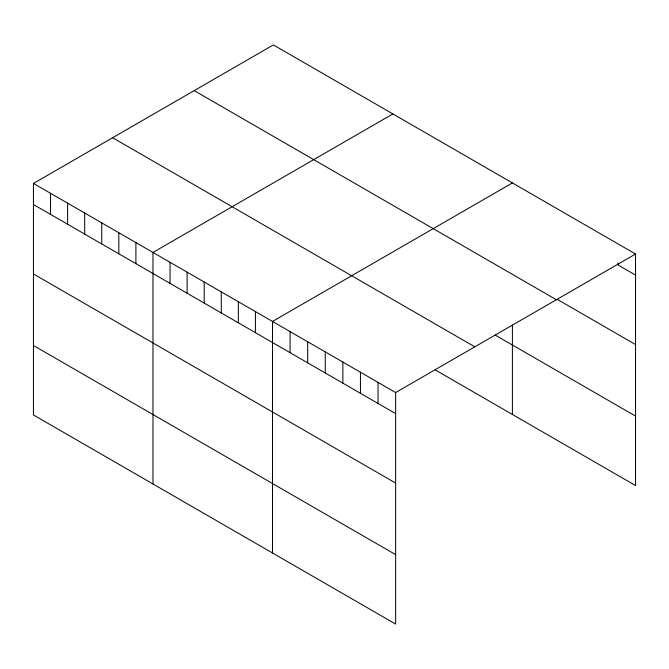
<?xml version="1.0" encoding="UTF-8"?>
<svg xmlns="http://www.w3.org/2000/svg" width="669" height="669" viewBox="0 0 669 669"><rect width="100%" height="100%" fill="white"/><g stroke="black" fill="none" stroke-linecap="round" stroke-linejoin="round"><path stroke-width="1" d="M33.45 183.44L395.638 392.544L395.638 624.077L33.45 414.972L33.45 183.44L273.362 44.923L635.55 254.028L635.55 485.56L435.126 369.848M392.887 113.931L152.975 252.439L152.975 483.971M512.404 182.93L272.492 321.446L272.492 552.979M395.638 392.544L635.55 254.028M635.55 275.11L617.955 264.949L617.955 262.942M557.269 299.361L635.55 344.56M194.194 90.633L556.382 299.737M495.336 335.161L635.55 416.11M112.618 137.73L474.806 346.835M33.45 204.513L395.638 413.618M33.45 273.964L395.638 483.068M33.45 345.522L395.638 554.626M512.404 325.142L512.404 414.471M378.044 382.384L378.044 403.466M360.449 372.232L360.449 393.305M342.863 362.071L342.863 383.153M325.268 351.919L325.268 372.993M307.673 341.759L307.673 362.832M290.087 331.607L290.087 352.68M255.416 311.587L255.416 332.669M238.348 301.727L238.348 322.809M221.272 291.876L221.272 312.95M204.196 282.017L204.196 303.09M187.119 272.158L187.119 293.231M170.043 262.298L170.043 283.372M135.899 242.579L135.899 263.661M118.823 232.728L118.823 253.802M101.747 222.869L101.747 243.942M84.67 213.01L84.67 234.083M67.602 203.15L67.602 224.232M50.526 193.291L50.526 214.373"/></g></svg>
